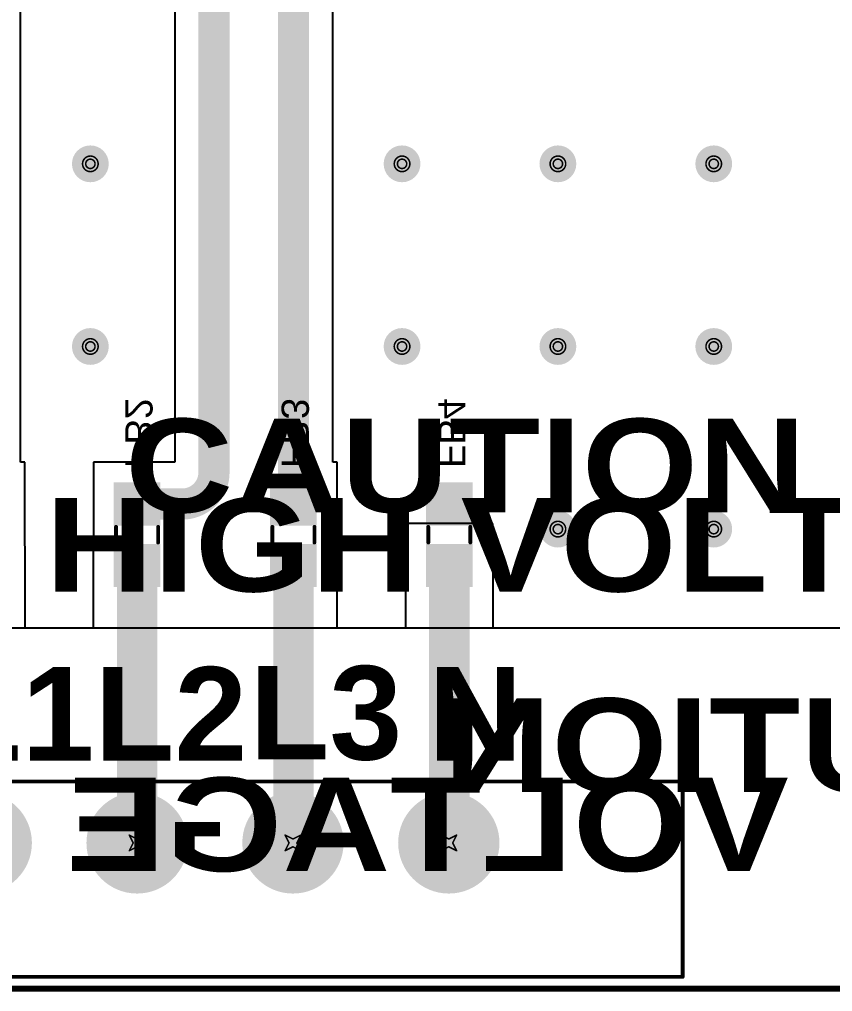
# Model space of a CAD drawing. Header units: inches. Extents: x 0 to 276, y 0 to 124.
# Drawn here: x 48.62 to 75.13, y 0.15 to 31.84 of the extents above; entities that cross this region are included whole.
import ezdxf

# ---------------------------------------------------------------- set-up
doc = ezdxf.new("R2010")
doc.units = ezdxf.units.IN
for name, color, linetype in [('Board Outline', 216, 'Continuous'), ('Bottom Layer', 5, 'Continuous'), ('Bottom Overlay', 54, 'Continuous'), ('Bottom Paste', 16, 'Continuous'), ('Bottom Solder', 6, 'Continuous'), ('Drill Drawing', 1, 'Continuous'), ('Multi-Layer', 9, 'Continuous'), ('Pad Holes', 156, 'Continuous'), ('Top Layer', 1, 'Continuous'), ('Top Overlay', 2, 'Continuous'), ('Top Solder', 216, 'Continuous'), ('Via Holes', 16, 'Continuous')]:
    doc.layers.add(name, color=color, linetype=linetype)
doc.styles.add('Arial', font='', dxfattribs={"height": 0.2})
doc.styles.add('Arial Black', font='', dxfattribs={"height": 0.2})
doc.styles.add('Arial_Bold', font='', dxfattribs={"height": 0.2})
doc.styles.get('Arial').set_extended_font_data('Arial')
doc.styles.get('Arial Black').set_extended_font_data('Arial Black')
doc.styles.get('Arial_Bold').set_extended_font_data('Arial', bold=True)

# ---------------------------------------------------------------- blocks, each defined once
blk = doc.blocks.new('DB2ERM_5_08_4P_GN_5')
at = {"layer": 'Bottom Layer'}
h = blk.add_hatch(color=5, dxfattribs=at)
edge = h.paths.add_edge_path()
edge.add_arc((-7.62, 0), 1.6, 0, 360)
h = blk.add_hatch(color=5, dxfattribs=at)
edge = h.paths.add_edge_path()
edge.add_arc((-2.54, 0), 1.6, 0, 360)
h = blk.add_hatch(color=5, dxfattribs=at)
edge = h.paths.add_edge_path()
edge.add_arc((2.54, 0), 1.6, 0, 360)
h = blk.add_hatch(color=5, dxfattribs=at)
edge = h.paths.add_edge_path()
edge.add_arc((7.62, 0), 1.6, 0, 360)
at = {"layer": 'Bottom Solder'}
h = blk.add_hatch(color=6, dxfattribs=at)
edge = h.paths.add_edge_path()
edge.add_arc((-7.62, 0), 1.651, 0, 360)
h = blk.add_hatch(color=6, dxfattribs=at)
edge = h.paths.add_edge_path()
edge.add_arc((-2.54, 0), 1.651, 0, 360)
h = blk.add_hatch(color=6, dxfattribs=at)
edge = h.paths.add_edge_path()
edge.add_arc((2.54, 0), 1.651, 0, 360)
h = blk.add_hatch(color=6, dxfattribs=at)
edge = h.paths.add_edge_path()
edge.add_arc((7.62, 0), 1.651, 0, 360)
at = {"layer": 'Multi-Layer'}
h = blk.add_hatch(color=9, dxfattribs=at)
edge = h.paths.add_edge_path()
edge.add_arc((-7.62, 0), 1.6, 0, 360)
h = blk.add_hatch(color=9, dxfattribs=at)
edge = h.paths.add_edge_path()
edge.add_arc((-2.54, 0), 1.6, 0, 360)
h = blk.add_hatch(color=9, dxfattribs=at)
edge = h.paths.add_edge_path()
edge.add_arc((2.54, 0), 1.6, 0, 360)
h = blk.add_hatch(color=9, dxfattribs=at)
edge = h.paths.add_edge_path()
edge.add_arc((7.62, 0), 1.6, 0, 360)
at = {"layer": 'Pad Holes'}
h = blk.add_hatch(color=7, dxfattribs=at)
edge = h.paths.add_edge_path()
edge.add_arc((-7.62, 0), 0.95, 0, 360)
h = blk.add_hatch(color=7, dxfattribs=at)
edge = h.paths.add_edge_path()
edge.add_arc((-2.54, 0), 0.95, 0, 360)
h = blk.add_hatch(color=7, dxfattribs=at)
edge = h.paths.add_edge_path()
edge.add_arc((2.54, 0), 0.95, 0, 360)
h = blk.add_hatch(color=7, dxfattribs=at)
edge = h.paths.add_edge_path()
edge.add_arc((7.62, 0), 0.95, 0, 360)
at = {"layer": 'Top Layer'}
h = blk.add_hatch(color=1, dxfattribs=at)
edge = h.paths.add_edge_path()
edge.add_arc((-7.62, 0), 1.6, 0, 360)
h = blk.add_hatch(color=1, dxfattribs=at)
edge = h.paths.add_edge_path()
edge.add_arc((-2.54, 0), 1.6, 0, 360)
h = blk.add_hatch(color=1, dxfattribs=at)
edge = h.paths.add_edge_path()
edge.add_arc((2.54, 0), 1.6, 0, 360)
h = blk.add_hatch(color=1, dxfattribs=at)
edge = h.paths.add_edge_path()
edge.add_arc((7.62, 0), 1.6, 0, 360)
at = {"layer": 'Top Solder'}
h = blk.add_hatch(color=216, dxfattribs=at)
edge = h.paths.add_edge_path()
edge.add_arc((-7.62, 0), 1.651, 0, 360)
h = blk.add_hatch(color=216, dxfattribs=at)
edge = h.paths.add_edge_path()
edge.add_arc((-2.54, 0), 1.651, 0, 360)
h = blk.add_hatch(color=216, dxfattribs=at)
edge = h.paths.add_edge_path()
edge.add_arc((2.54, 0), 1.651, 0, 360)
h = blk.add_hatch(color=216, dxfattribs=at)
edge = h.paths.add_edge_path()
edge.add_arc((7.62, 0), 1.651, 0, 360)
at = {"layer": 'Top Overlay'}
for points in [[(-15.24, 2, 0.127, 0.127, 0), (15.24, 2, 0.127, 0.127, 0)], [(-15.24, -4.366, 0.127, 0.127, 0), (-15.24, 2, 0.127, 0.127, 0)], [(15.24, -4.366, 0.127, 0.127, 0), (15.24, 2, 0.127, 0.127, 0)], [(-15.24, -4.366, 0.127, 0.127, 0), (15.24, -4.366, 0.127, 0.127, 0)]]:
    blk.add_lwpolyline(points, format="xyseb", dxfattribs=at)
for points in [[(-15.272, 2, 0.0635, 0.0635, 1), (-15.208, 2, 0.0635, 0.0635, 1)], [(-15.272, 2, 0.0635, 0.0635, 1), (-15.208, 2, 0.0635, 0.0635, 1)], [(15.208, 2, 0.0635, 0.0635, 1), (15.272, 2, 0.0635, 0.0635, 1)], [(15.208, 2, 0.0635, 0.0635, 1), (15.272, 2, 0.0635, 0.0635, 1)], [(-15.272, -4.366, 0.0635, 0.0635, 1), (-15.208, -4.366, 0.0635, 0.0635, 1)], [(-15.272, -4.366, 0.0635, 0.0635, 1), (-15.208, -4.366, 0.0635, 0.0635, 1)], [(15.208, -4.366, 0.0635, 0.0635, 1), (15.272, -4.366, 0.0635, 0.0635, 1)], [(15.208, -4.366, 0.0635, 0.0635, 1), (15.272, -4.366, 0.0635, 0.0635, 1)]]:
    blk.add_lwpolyline(points, format="xyseb", close=True, dxfattribs=at)
blk = doc.blocks.new('I___0805_B_6')
at = {"layer": 'Bottom Layer'}
for points in [[(-1.6, 0.66), (-0.4, 0.66), (-0.4, -0.66), (-1.6, -0.66)], [(0.4, 0.66), (1.6, 0.66), (1.6, -0.66), (0.4, -0.66)]]:
    blk.add_hatch(color=5, dxfattribs=at).paths.add_polyline_path(points)
at = {"layer": 'Bottom Paste'}
for points in [[(-1.6, 0.66), (-0.4, 0.66), (-0.4, -0.66), (-1.6, -0.66)], [(0.4, 0.66), (1.6, 0.66), (1.6, -0.66), (0.4, -0.66)]]:
    blk.add_hatch(color=16, dxfattribs=at).paths.add_polyline_path(points)
at = {"layer": 'Bottom Solder'}
for points in [[(-1.702, 0.762), (-0.298, 0.762), (-0.298, -0.762), (-1.702, -0.762)], [(0.298, 0.762), (1.702, 0.762), (1.702, -0.762), (0.298, -0.762)]]:
    blk.add_hatch(color=6, dxfattribs=at).paths.add_polyline_path(points)
at = {"layer": 'Bottom Overlay'}
for points in [[(-0.254, 0.686, 0.127, 0.127, 0), (0.254, 0.686, 0.127, 0.127, 0)], [(-0.254, -0.686, 0.127, 0.127, 0), (0.254, -0.686, 0.127, 0.127, 0)]]:
    blk.add_lwpolyline(points, format="xyseb", dxfattribs=at)
for points in [[(-0.286, 0.686, 0.0635, 0.0635, 1), (-0.222, 0.686, 0.0635, 0.0635, 1)], [(0.222, 0.686, 0.0635, 0.0635, 1), (0.286, 0.686, 0.0635, 0.0635, 1)], [(-0.286, -0.686, 0.0635, 0.0635, 1), (-0.222, -0.686, 0.0635, 0.0635, 1)], [(0.222, -0.686, 0.0635, 0.0635, 1), (0.286, -0.686, 0.0635, 0.0635, 1)]]:
    blk.add_lwpolyline(points, format="xyseb", close=True, dxfattribs=at)
blk = doc.blocks.new('I___0805_B_7')
at = {"layer": 'Bottom Layer'}
for points in [[(-1.6, 0.66), (-0.4, 0.66), (-0.4, -0.66), (-1.6, -0.66)], [(0.4, 0.66), (1.6, 0.66), (1.6, -0.66), (0.4, -0.66)]]:
    blk.add_hatch(color=5, dxfattribs=at).paths.add_polyline_path(points)
at = {"layer": 'Bottom Paste'}
for points in [[(-1.6, 0.66), (-0.4, 0.66), (-0.4, -0.66), (-1.6, -0.66)], [(0.4, 0.66), (1.6, 0.66), (1.6, -0.66), (0.4, -0.66)]]:
    blk.add_hatch(color=16, dxfattribs=at).paths.add_polyline_path(points)
at = {"layer": 'Bottom Solder'}
for points in [[(-1.702, 0.762), (-0.298, 0.762), (-0.298, -0.762), (-1.702, -0.762)], [(0.298, 0.762), (1.702, 0.762), (1.702, -0.762), (0.298, -0.762)]]:
    blk.add_hatch(color=6, dxfattribs=at).paths.add_polyline_path(points)
at = {"layer": 'Bottom Overlay'}
for points in [[(-0.254, 0.686, 0.127, 0.127, 0), (0.254, 0.686, 0.127, 0.127, 0)], [(-0.254, -0.686, 0.127, 0.127, 0), (0.254, -0.686, 0.127, 0.127, 0)]]:
    blk.add_lwpolyline(points, format="xyseb", dxfattribs=at)
for points in [[(-0.286, 0.686, 0.0635, 0.0635, 1), (-0.222, 0.686, 0.0635, 0.0635, 1)], [(0.222, 0.686, 0.0635, 0.0635, 1), (0.286, 0.686, 0.0635, 0.0635, 1)], [(-0.286, -0.686, 0.0635, 0.0635, 1), (-0.222, -0.686, 0.0635, 0.0635, 1)], [(0.222, -0.686, 0.0635, 0.0635, 1), (0.286, -0.686, 0.0635, 0.0635, 1)]]:
    blk.add_lwpolyline(points, format="xyseb", close=True, dxfattribs=at)
blk = doc.blocks.new('I___0805_B_8')
at = {"layer": 'Bottom Layer'}
for points in [[(-1.6, 0.66), (-0.4, 0.66), (-0.4, -0.66), (-1.6, -0.66)], [(0.4, 0.66), (1.6, 0.66), (1.6, -0.66), (0.4, -0.66)]]:
    blk.add_hatch(color=5, dxfattribs=at).paths.add_polyline_path(points)
at = {"layer": 'Bottom Paste'}
for points in [[(-1.6, 0.66), (-0.4, 0.66), (-0.4, -0.66), (-1.6, -0.66)], [(0.4, 0.66), (1.6, 0.66), (1.6, -0.66), (0.4, -0.66)]]:
    blk.add_hatch(color=16, dxfattribs=at).paths.add_polyline_path(points)
at = {"layer": 'Bottom Solder'}
for points in [[(-1.702, 0.762), (-0.298, 0.762), (-0.298, -0.762), (-1.702, -0.762)], [(0.298, 0.762), (1.702, 0.762), (1.702, -0.762), (0.298, -0.762)]]:
    blk.add_hatch(color=6, dxfattribs=at).paths.add_polyline_path(points)
at = {"layer": 'Bottom Overlay'}
for points in [[(-0.254, 0.686, 0.127, 0.127, 0), (0.254, 0.686, 0.127, 0.127, 0)], [(-0.254, -0.686, 0.127, 0.127, 0), (0.254, -0.686, 0.127, 0.127, 0)]]:
    blk.add_lwpolyline(points, format="xyseb", dxfattribs=at)
for points in [[(-0.286, 0.686, 0.0635, 0.0635, 1), (-0.222, 0.686, 0.0635, 0.0635, 1)], [(0.222, 0.686, 0.0635, 0.0635, 1), (0.286, 0.686, 0.0635, 0.0635, 1)], [(-0.286, -0.686, 0.0635, 0.0635, 1), (-0.222, -0.686, 0.0635, 0.0635, 1)], [(0.222, -0.686, 0.0635, 0.0635, 1), (0.286, -0.686, 0.0635, 0.0635, 1)]]:
    blk.add_lwpolyline(points, format="xyseb", close=True, dxfattribs=at)

msp = doc.modelspace()

# ---------------------------------------------------------------- hatches: boundary and pattern name
at = {"layer": 'Bottom Layer'}
h = msp.add_hatch(color=5, dxfattribs=at)
edge = h.paths.add_edge_path()
edge.add_arc((50.936, 27.134), 0.6, 0, 360)
h = msp.add_hatch(color=5, dxfattribs=at)
edge = h.paths.add_edge_path()
edge.add_arc((61.096, 27.134), 0.6, 0, 360)
h = msp.add_hatch(color=5, dxfattribs=at)
edge = h.paths.add_edge_path()
edge.add_arc((66.176, 27.134), 0.6, 0, 360)
h = msp.add_hatch(color=5, dxfattribs=at)
edge = h.paths.add_edge_path()
edge.add_arc((71.256, 27.134), 0.6, 0, 360)
h = msp.add_hatch(color=5, dxfattribs=at)
edge = h.paths.add_edge_path()
edge.add_arc((50.936, 21.181), 0.6, 0, 360)
h = msp.add_hatch(color=5, dxfattribs=at)
edge = h.paths.add_edge_path()
edge.add_arc((61.096, 21.181), 0.6, 0, 360)
h = msp.add_hatch(color=5, dxfattribs=at)
edge = h.paths.add_edge_path()
edge.add_arc((66.176, 21.181), 0.6, 0, 360)
h = msp.add_hatch(color=5, dxfattribs=at)
edge = h.paths.add_edge_path()
edge.add_arc((71.256, 21.181), 0.6, 0, 360)
h = msp.add_hatch(color=5, dxfattribs=at)
edge = h.paths.add_edge_path()
edge.add_arc((66.176, 15.228), 0.6, 0, 360)
h = msp.add_hatch(color=5, dxfattribs=at)
edge = h.paths.add_edge_path()
edge.add_arc((71.256, 15.228), 0.6, 0, 360)
for points in [[(51.8, 5), (53.12, 5), (53.12, 14.646), (51.8, 14.646)], [(56.896, 5), (58.216, 5), (58.216, 14.646), (56.896, 14.646)], [(61.976, 5), (63.296, 5), (63.296, 14.646), (61.976, 14.646)]]:
    msp.add_hatch(color=5, dxfattribs=at).paths.add_polyline_path(points)
at = {"layer": 'Top Layer'}
h = msp.add_hatch(color=1, dxfattribs=at)
edge = h.paths.add_edge_path()
edge.add_arc((50.936, 27.134), 0.6, 0, 360)
h = msp.add_hatch(color=1, dxfattribs=at)
edge = h.paths.add_edge_path()
edge.add_arc((61.096, 27.134), 0.6, 0, 360)
h = msp.add_hatch(color=1, dxfattribs=at)
edge = h.paths.add_edge_path()
edge.add_arc((66.176, 27.134), 0.6, 0, 360)
h = msp.add_hatch(color=1, dxfattribs=at)
edge = h.paths.add_edge_path()
edge.add_arc((71.256, 27.134), 0.6, 0, 360)
h = msp.add_hatch(color=1, dxfattribs=at)
edge = h.paths.add_edge_path()
edge.add_arc((50.936, 21.181), 0.6, 0, 360)
h = msp.add_hatch(color=1, dxfattribs=at)
edge = h.paths.add_edge_path()
edge.add_arc((61.096, 21.181), 0.6, 0, 360)
h = msp.add_hatch(color=1, dxfattribs=at)
edge = h.paths.add_edge_path()
edge.add_arc((66.176, 21.181), 0.6, 0, 360)
h = msp.add_hatch(color=1, dxfattribs=at)
edge = h.paths.add_edge_path()
edge.add_arc((71.256, 21.181), 0.6, 0, 360)
h = msp.add_hatch(color=1, dxfattribs=at)
edge = h.paths.add_edge_path()
edge.add_arc((66.176, 15.228), 0.6, 0, 360)
h = msp.add_hatch(color=1, dxfattribs=at)
edge = h.paths.add_edge_path()
edge.add_arc((71.256, 15.228), 0.6, 0, 360)
at = {"layer": 'Via Holes'}
h = msp.add_hatch(color=7, dxfattribs=at)
edge = h.paths.add_edge_path()
edge.add_arc((50.936, 27.134), 0.3, 0, 360)
h = msp.add_hatch(color=7, dxfattribs=at)
edge = h.paths.add_edge_path()
edge.add_arc((61.096, 27.134), 0.3, 0, 360)
h = msp.add_hatch(color=7, dxfattribs=at)
edge = h.paths.add_edge_path()
edge.add_arc((66.176, 27.134), 0.3, 0, 360)
h = msp.add_hatch(color=7, dxfattribs=at)
edge = h.paths.add_edge_path()
edge.add_arc((71.256, 27.134), 0.3, 0, 360)
h = msp.add_hatch(color=7, dxfattribs=at)
edge = h.paths.add_edge_path()
edge.add_arc((50.936, 21.181), 0.3, 0, 360)
h = msp.add_hatch(color=7, dxfattribs=at)
edge = h.paths.add_edge_path()
edge.add_arc((61.096, 21.181), 0.3, 0, 360)
h = msp.add_hatch(color=7, dxfattribs=at)
edge = h.paths.add_edge_path()
edge.add_arc((66.176, 21.181), 0.3, 0, 360)
h = msp.add_hatch(color=7, dxfattribs=at)
edge = h.paths.add_edge_path()
edge.add_arc((71.256, 21.181), 0.3, 0, 360)
h = msp.add_hatch(color=7, dxfattribs=at)
edge = h.paths.add_edge_path()
edge.add_arc((66.176, 15.228), 0.3, 0, 360)
h = msp.add_hatch(color=7, dxfattribs=at)
edge = h.paths.add_edge_path()
edge.add_arc((71.256, 15.228), 0.3, 0, 360)

# ---------------------------------------------------------------- linework, layer by layer
at = {"layer": 'Board Outline'}
for points in [[(0.25, 0.25, 0.191, 0.191, 0), (109.75, 0.25, 0.191, 0.191, 0)], [(0.259, 0.259, 0.127, 0.127, 0), (109.741, 0.259, 0.127, 0.127, 0)]]:
    msp.add_lwpolyline(points, format="xyseb", dxfattribs=at)
at = {"layer": 'Bottom Layer'}
for p, q in [((48.661, 17.408), (48.661, 37.493)), ((53.685, 36.031), (53.685, 17.408)), ((58.837, 17.408), (58.837, 33.833)), ((48.802, 17.408), (48.661, 17.408)), ((48.802, 14.696), (48.802, 17.408)), ((53.685, 17.408), (51.038, 17.408)), ((51.038, 17.408), (51.038, 14.696)), ((58.978, 17.408), (58.837, 17.408)), ((58.978, 15.408), (58.978, 17.408)), ((58.978, 14.696), (58.978, 15.408)), ((61.926, 15.408), (61.214, 15.408)), ((61.214, 15.408), (61.214, 14.696)), ((61.976, 15.415), (61.926, 15.408)), ((63.296, 15.415), (61.976, 15.415)), ((63.346, 15.408), (63.296, 15.415)), ((64.058, 15.408), (63.346, 15.408)), ((64.058, 14.696), (64.058, 15.408)), ((48.809, 14.646), (48.802, 14.696)), ((48.809, 11.994), (48.809, 14.646)), ((51.038, 14.696), (51.031, 14.646)), ((51.031, 14.646), (51.031, 11.994)), ((58.985, 14.646), (58.978, 14.696)), ((58.985, 11.994), (58.985, 14.646)), ((61.214, 14.696), (61.208, 14.646)), ((61.208, 14.646), (61.208, 11.994)), ((64.065, 14.646), (64.058, 14.696)), ((64.065, 11.994), (64.065, 14.646)), ((51.031, 11.994), (48.809, 11.994)), ((61.208, 11.994), (58.985, 11.994)), ((109.362, 11.994), (64.065, 11.994))]:
    msp.add_line(p, q, dxfattribs=at)
for points in [[(54.966, 36.028, 1.016, 1.016, 0), (54.966, 17.077, 1.016, 1.016, 0)], [(57.556, 16.046, 1.016, 1.016, 0), (57.556, 33.833, 1.016, 1.016, 0)], [(54.966, 17.077, 1.016, 1.016, -0.414214), (53.935, 16.046, 1.016, 1.016, 0)], [(52.46, 16.046, 1.016, 1.016, 0), (53.935, 16.046, 1.016, 1.016, 0)]]:
    msp.add_lwpolyline(points, format="xyseb", dxfattribs=at)
for points in [[(54.712, 17.077, 0.508, 0.508, 1), (55.22, 17.077, 0.508, 0.508, 1)], [(54.712, 17.077, 0.508, 0.508, 1), (55.22, 17.077, 0.508, 0.508, 1)], [(52.206, 16.046, 0.508, 0.508, 1), (52.714, 16.046, 0.508, 0.508, 1)], [(53.681, 16.046, 0.508, 0.508, 1), (54.189, 16.046, 0.508, 0.508, 1)], [(53.681, 16.046, 0.508, 0.508, 1), (54.189, 16.046, 0.508, 0.508, 1)], [(57.302, 16.046, 0.508, 0.508, 1), (57.81, 16.046, 0.508, 0.508, 1)]]:
    msp.add_lwpolyline(points, format="xyseb", close=True, dxfattribs=at)
at = {"layer": 'Drill Drawing'}
for points in [[(51.19, 27.134, 0.0508, 0.0508, 1), (50.682, 27.134, 0.0508, 0.0508, 1)], [(51.088, 27.134, 0.0508, 0.0508, 1), (50.784, 27.134, 0.0508, 0.0508, 1)], [(61.35, 27.134, 0.0508, 0.0508, 1), (60.842, 27.134, 0.0508, 0.0508, 1)], [(61.248, 27.134, 0.0508, 0.0508, 1), (60.944, 27.134, 0.0508, 0.0508, 1)], [(66.43, 27.134, 0.0508, 0.0508, 1), (65.922, 27.134, 0.0508, 0.0508, 1)], [(66.328, 27.134, 0.0508, 0.0508, 1), (66.024, 27.134, 0.0508, 0.0508, 1)], [(71.51, 27.134, 0.0508, 0.0508, 1), (71.002, 27.134, 0.0508, 0.0508, 1)], [(71.408, 27.134, 0.0508, 0.0508, 1), (71.104, 27.134, 0.0508, 0.0508, 1)], [(50.669, 27.134, 0.0254, 0.0254, 1), (50.695, 27.134, 0.0254, 0.0254, 1)], [(50.771, 27.134, 0.0254, 0.0254, 1), (50.796, 27.134, 0.0254, 0.0254, 1)], [(51.076, 27.134, 0.0254, 0.0254, 1), (51.101, 27.134, 0.0254, 0.0254, 1)], [(51.177, 27.134, 0.0254, 0.0254, 1), (51.203, 27.134, 0.0254, 0.0254, 1)], [(60.829, 27.134, 0.0254, 0.0254, 1), (60.855, 27.134, 0.0254, 0.0254, 1)], [(60.931, 27.134, 0.0254, 0.0254, 1), (60.956, 27.134, 0.0254, 0.0254, 1)], [(61.236, 27.134, 0.0254, 0.0254, 1), (61.261, 27.134, 0.0254, 0.0254, 1)], [(61.337, 27.134, 0.0254, 0.0254, 1), (61.363, 27.134, 0.0254, 0.0254, 1)], [(65.909, 27.134, 0.0254, 0.0254, 1), (65.935, 27.134, 0.0254, 0.0254, 1)], [(66.011, 27.134, 0.0254, 0.0254, 1), (66.036, 27.134, 0.0254, 0.0254, 1)], [(66.316, 27.134, 0.0254, 0.0254, 1), (66.341, 27.134, 0.0254, 0.0254, 1)], [(66.417, 27.134, 0.0254, 0.0254, 1), (66.443, 27.134, 0.0254, 0.0254, 1)], [(70.989, 27.134, 0.0254, 0.0254, 1), (71.015, 27.134, 0.0254, 0.0254, 1)], [(71.091, 27.134, 0.0254, 0.0254, 1), (71.116, 27.134, 0.0254, 0.0254, 1)], [(71.396, 27.134, 0.0254, 0.0254, 1), (71.421, 27.134, 0.0254, 0.0254, 1)], [(71.497, 27.134, 0.0254, 0.0254, 1), (71.523, 27.134, 0.0254, 0.0254, 1)], [(51.19, 21.181, 0.0508, 0.0508, 1), (50.682, 21.181, 0.0508, 0.0508, 1)], [(51.088, 21.181, 0.0508, 0.0508, 1), (50.784, 21.181, 0.0508, 0.0508, 1)], [(61.35, 21.181, 0.0508, 0.0508, 1), (60.842, 21.181, 0.0508, 0.0508, 1)], [(61.248, 21.181, 0.0508, 0.0508, 1), (60.944, 21.181, 0.0508, 0.0508, 1)], [(66.43, 21.181, 0.0508, 0.0508, 1), (65.922, 21.181, 0.0508, 0.0508, 1)], [(66.328, 21.181, 0.0508, 0.0508, 1), (66.024, 21.181, 0.0508, 0.0508, 1)], [(71.51, 21.181, 0.0508, 0.0508, 1), (71.002, 21.181, 0.0508, 0.0508, 1)], [(71.408, 21.181, 0.0508, 0.0508, 1), (71.104, 21.181, 0.0508, 0.0508, 1)], [(50.669, 21.181, 0.0254, 0.0254, 1), (50.695, 21.181, 0.0254, 0.0254, 1)], [(50.771, 21.181, 0.0254, 0.0254, 1), (50.796, 21.181, 0.0254, 0.0254, 1)], [(51.076, 21.181, 0.0254, 0.0254, 1), (51.101, 21.181, 0.0254, 0.0254, 1)], [(51.177, 21.181, 0.0254, 0.0254, 1), (51.203, 21.181, 0.0254, 0.0254, 1)], [(60.829, 21.181, 0.0254, 0.0254, 1), (60.855, 21.181, 0.0254, 0.0254, 1)], [(60.931, 21.181, 0.0254, 0.0254, 1), (60.956, 21.181, 0.0254, 0.0254, 1)], [(61.236, 21.181, 0.0254, 0.0254, 1), (61.261, 21.181, 0.0254, 0.0254, 1)], [(61.337, 21.181, 0.0254, 0.0254, 1), (61.363, 21.181, 0.0254, 0.0254, 1)], [(65.909, 21.181, 0.0254, 0.0254, 1), (65.935, 21.181, 0.0254, 0.0254, 1)], [(66.011, 21.181, 0.0254, 0.0254, 1), (66.036, 21.181, 0.0254, 0.0254, 1)], [(66.316, 21.181, 0.0254, 0.0254, 1), (66.341, 21.181, 0.0254, 0.0254, 1)], [(66.417, 21.181, 0.0254, 0.0254, 1), (66.443, 21.181, 0.0254, 0.0254, 1)], [(70.989, 21.181, 0.0254, 0.0254, 1), (71.015, 21.181, 0.0254, 0.0254, 1)], [(71.091, 21.181, 0.0254, 0.0254, 1), (71.116, 21.181, 0.0254, 0.0254, 1)], [(71.396, 21.181, 0.0254, 0.0254, 1), (71.421, 21.181, 0.0254, 0.0254, 1)], [(71.497, 21.181, 0.0254, 0.0254, 1), (71.523, 21.181, 0.0254, 0.0254, 1)], [(66.43, 15.228, 0.0508, 0.0508, 1), (65.922, 15.228, 0.0508, 0.0508, 1)], [(65.909, 15.228, 0.0254, 0.0254, 1), (65.935, 15.228, 0.0254, 0.0254, 1)], [(66.328, 15.228, 0.0508, 0.0508, 1), (66.024, 15.228, 0.0508, 0.0508, 1)], [(66.011, 15.228, 0.0254, 0.0254, 1), (66.036, 15.228, 0.0254, 0.0254, 1)], [(66.316, 15.228, 0.0254, 0.0254, 1), (66.341, 15.228, 0.0254, 0.0254, 1)], [(66.417, 15.228, 0.0254, 0.0254, 1), (66.443, 15.228, 0.0254, 0.0254, 1)], [(71.51, 15.228, 0.0508, 0.0508, 1), (71.002, 15.228, 0.0508, 0.0508, 1)], [(70.989, 15.228, 0.0254, 0.0254, 1), (71.015, 15.228, 0.0254, 0.0254, 1)], [(71.408, 15.228, 0.0508, 0.0508, 1), (71.104, 15.228, 0.0508, 0.0508, 1)], [(71.091, 15.228, 0.0254, 0.0254, 1), (71.116, 15.228, 0.0254, 0.0254, 1)], [(71.396, 15.228, 0.0254, 0.0254, 1), (71.421, 15.228, 0.0254, 0.0254, 1)], [(71.497, 15.228, 0.0254, 0.0254, 1), (71.523, 15.228, 0.0254, 0.0254, 1)], [(52.193, 5.254, 0.0254, 0.0254, 1), (52.219, 5.254, 0.0254, 0.0254, 1)], [(52.193, 5.254, 0.0254, 0.0254, 1), (52.219, 5.254, 0.0254, 0.0254, 1)], [(52.447, 5.127, 0.0254, 0.0254, 1), (52.473, 5.127, 0.0254, 0.0254, 1)], [(52.447, 5.127, 0.0254, 0.0254, 1), (52.473, 5.127, 0.0254, 0.0254, 1)], [(52.701, 5.254, 0.0254, 0.0254, 1), (52.727, 5.254, 0.0254, 0.0254, 1)], [(52.701, 5.254, 0.0254, 0.0254, 1), (52.727, 5.254, 0.0254, 0.0254, 1)], [(57.273, 5.254, 0.0254, 0.0254, 1), (57.299, 5.254, 0.0254, 0.0254, 1)], [(57.273, 5.254, 0.0254, 0.0254, 1), (57.299, 5.254, 0.0254, 0.0254, 1)], [(57.527, 5.127, 0.0254, 0.0254, 1), (57.553, 5.127, 0.0254, 0.0254, 1)], [(57.527, 5.127, 0.0254, 0.0254, 1), (57.553, 5.127, 0.0254, 0.0254, 1)], [(57.781, 5.254, 0.0254, 0.0254, 1), (57.807, 5.254, 0.0254, 0.0254, 1)], [(57.781, 5.254, 0.0254, 0.0254, 1), (57.807, 5.254, 0.0254, 0.0254, 1)], [(62.353, 5.254, 0.0254, 0.0254, 1), (62.379, 5.254, 0.0254, 0.0254, 1)], [(62.353, 5.254, 0.0254, 0.0254, 1), (62.379, 5.254, 0.0254, 0.0254, 1)], [(62.607, 5.127, 0.0254, 0.0254, 1), (62.633, 5.127, 0.0254, 0.0254, 1)], [(62.607, 5.127, 0.0254, 0.0254, 1), (62.633, 5.127, 0.0254, 0.0254, 1)], [(62.861, 5.254, 0.0254, 0.0254, 1), (62.887, 5.254, 0.0254, 0.0254, 1)], [(62.861, 5.254, 0.0254, 0.0254, 1), (62.887, 5.254, 0.0254, 0.0254, 1)], [(52.193, 4.746, 0.0254, 0.0254, 1), (52.219, 4.746, 0.0254, 0.0254, 1)], [(52.193, 4.746, 0.0254, 0.0254, 1), (52.219, 4.746, 0.0254, 0.0254, 1)], [(52.32, 5, 0.0254, 0.0254, 1), (52.346, 5, 0.0254, 0.0254, 1)], [(52.32, 5, 0.0254, 0.0254, 1), (52.346, 5, 0.0254, 0.0254, 1)], [(52.447, 4.873, 0.0254, 0.0254, 1), (52.473, 4.873, 0.0254, 0.0254, 1)], [(52.447, 4.873, 0.0254, 0.0254, 1), (52.473, 4.873, 0.0254, 0.0254, 1)], [(52.574, 5, 0.0254, 0.0254, 1), (52.6, 5, 0.0254, 0.0254, 1)], [(52.574, 5, 0.0254, 0.0254, 1), (52.6, 5, 0.0254, 0.0254, 1)], [(52.701, 4.746, 0.0254, 0.0254, 1), (52.727, 4.746, 0.0254, 0.0254, 1)], [(52.701, 4.746, 0.0254, 0.0254, 1), (52.727, 4.746, 0.0254, 0.0254, 1)], [(57.273, 4.746, 0.0254, 0.0254, 1), (57.299, 4.746, 0.0254, 0.0254, 1)], [(57.273, 4.746, 0.0254, 0.0254, 1), (57.299, 4.746, 0.0254, 0.0254, 1)], [(57.4, 5, 0.0254, 0.0254, 1), (57.426, 5, 0.0254, 0.0254, 1)], [(57.4, 5, 0.0254, 0.0254, 1), (57.426, 5, 0.0254, 0.0254, 1)], [(57.527, 4.873, 0.0254, 0.0254, 1), (57.553, 4.873, 0.0254, 0.0254, 1)], [(57.527, 4.873, 0.0254, 0.0254, 1), (57.553, 4.873, 0.0254, 0.0254, 1)], [(57.654, 5, 0.0254, 0.0254, 1), (57.68, 5, 0.0254, 0.0254, 1)], [(57.654, 5, 0.0254, 0.0254, 1), (57.68, 5, 0.0254, 0.0254, 1)], [(57.781, 4.746, 0.0254, 0.0254, 1), (57.807, 4.746, 0.0254, 0.0254, 1)], [(57.781, 4.746, 0.0254, 0.0254, 1), (57.807, 4.746, 0.0254, 0.0254, 1)], [(62.353, 4.746, 0.0254, 0.0254, 1), (62.379, 4.746, 0.0254, 0.0254, 1)], [(62.353, 4.746, 0.0254, 0.0254, 1), (62.379, 4.746, 0.0254, 0.0254, 1)], [(62.48, 5, 0.0254, 0.0254, 1), (62.506, 5, 0.0254, 0.0254, 1)], [(62.48, 5, 0.0254, 0.0254, 1), (62.506, 5, 0.0254, 0.0254, 1)], [(62.607, 4.873, 0.0254, 0.0254, 1), (62.633, 4.873, 0.0254, 0.0254, 1)], [(62.607, 4.873, 0.0254, 0.0254, 1), (62.633, 4.873, 0.0254, 0.0254, 1)], [(62.734, 5, 0.0254, 0.0254, 1), (62.76, 5, 0.0254, 0.0254, 1)], [(62.734, 5, 0.0254, 0.0254, 1), (62.76, 5, 0.0254, 0.0254, 1)], [(62.861, 4.746, 0.0254, 0.0254, 1), (62.887, 4.746, 0.0254, 0.0254, 1)], [(62.861, 4.746, 0.0254, 0.0254, 1), (62.887, 4.746, 0.0254, 0.0254, 1)]]:
    msp.add_lwpolyline(points, format="xyseb", close=True, dxfattribs=at)
for points in [[(52.206, 5.254, 0.0508, 0.0508, 0), (52.46, 5.127, 0.0508, 0.0508, 0)], [(52.206, 5.254, 0.0508, 0.0508, 0), (52.333, 5, 0.0508, 0.0508, 0)], [(52.46, 5.127, 0.0508, 0.0508, 0), (52.714, 5.254, 0.0508, 0.0508, 0)], [(52.587, 5, 0.0508, 0.0508, 0), (52.714, 5.254, 0.0508, 0.0508, 0)], [(57.286, 5.254, 0.0508, 0.0508, 0), (57.54, 5.127, 0.0508, 0.0508, 0)], [(57.286, 5.254, 0.0508, 0.0508, 0), (57.413, 5, 0.0508, 0.0508, 0)], [(57.54, 5.127, 0.0508, 0.0508, 0), (57.794, 5.254, 0.0508, 0.0508, 0)], [(57.667, 5, 0.0508, 0.0508, 0), (57.794, 5.254, 0.0508, 0.0508, 0)], [(62.366, 5.254, 0.0508, 0.0508, 0), (62.62, 5.127, 0.0508, 0.0508, 0)], [(62.366, 5.254, 0.0508, 0.0508, 0), (62.493, 5, 0.0508, 0.0508, 0)], [(62.62, 5.127, 0.0508, 0.0508, 0), (62.874, 5.254, 0.0508, 0.0508, 0)], [(62.747, 5, 0.0508, 0.0508, 0), (62.874, 5.254, 0.0508, 0.0508, 0)], [(52.206, 4.746, 0.0508, 0.0508, 0), (52.333, 5, 0.0508, 0.0508, 0)], [(52.206, 4.746, 0.0508, 0.0508, 0), (52.46, 4.873, 0.0508, 0.0508, 0)], [(52.46, 4.873, 0.0508, 0.0508, 0), (52.714, 4.746, 0.0508, 0.0508, 0)], [(52.587, 5, 0.0508, 0.0508, 0), (52.714, 4.746, 0.0508, 0.0508, 0)], [(57.286, 4.746, 0.0508, 0.0508, 0), (57.413, 5, 0.0508, 0.0508, 0)], [(57.286, 4.746, 0.0508, 0.0508, 0), (57.54, 4.873, 0.0508, 0.0508, 0)], [(57.54, 4.873, 0.0508, 0.0508, 0), (57.794, 4.746, 0.0508, 0.0508, 0)], [(57.667, 5, 0.0508, 0.0508, 0), (57.794, 4.746, 0.0508, 0.0508, 0)], [(62.366, 4.746, 0.0508, 0.0508, 0), (62.493, 5, 0.0508, 0.0508, 0)], [(62.366, 4.746, 0.0508, 0.0508, 0), (62.62, 4.873, 0.0508, 0.0508, 0)], [(62.62, 4.873, 0.0508, 0.0508, 0), (62.874, 4.746, 0.0508, 0.0508, 0)], [(62.747, 5, 0.0508, 0.0508, 0), (62.874, 4.746, 0.0508, 0.0508, 0)]]:
    msp.add_lwpolyline(points, format="xyseb", dxfattribs=at)
at = {"layer": 'Top Layer'}
msp.add_line((109.362, 11.994), (31.043, 11.994), dxfattribs=at)

# ---------------------------------------------------------------- block references
at = {"rotation": 90}
for name, p in [('I___0805_B_8', (52.46, 15.046)), ('I___0805_B_7', (57.556, 15.046)), ('I___0805_B_6', (62.636, 15.046))]:
    msp.add_blockref(name, p, dxfattribs=at)
msp.add_blockref('DB2ERM_5_08_4P_GN_5', (55, 5))

# ---------------------------------------------------------------- texts
at = {"layer": 'Bottom Overlay', "text_generation_flag": 2}
for s, height, rotation, style, p in [('FB2', 0.889, 270, 'Arial', (52.074, 17.219)), ('FB3', 0.889, 270, 'Arial', (57.17, 17.219)), ('FB4', 0.889, 270, 'Arial', (62.275, 17.219)), ('CAUTION', 3.048, 360, 'Arial Black', (84.639, 6.663)), ('HIGH VOLTAGE', 3.048, 360, 'Arial Black', (87.238, 4.079))]:
    msp.add_text(s, height=height, rotation=rotation, dxfattribs=dict(at, style=style)).set_placement(p)
at = {"layer": 'Top Overlay'}
for s, style, p in [('CAUTION', 'Arial Black', (52.067, 15.777)), ('HIGH VOLTAGE', 'Arial Black', (49.468, 13.193)), ('L2', 'Arial_Bold', (51.076, 7.683)), ('L3', 'Arial_Bold', (56.13, 7.719)), ('L1', 'Arial_Bold', (46.097, 7.683)), ('N', 'Arial_Bold', (61.947, 7.683))]:
    msp.add_text(s, height=3.048, rotation=360, dxfattribs=dict(at, style=style)).set_placement(p)

doc.saveas('drawing.dxf')
